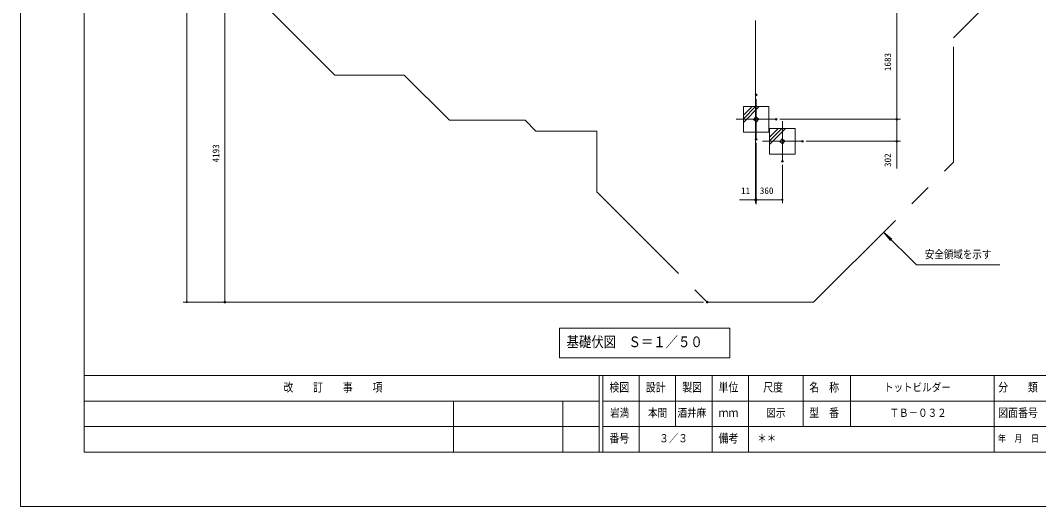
# Model space of a CAD drawing. Units: millimetres on the paper, scale 1:50. Extents: x 0 to 420, y -297 to 594.
# Drawn here: x 0 to 279.7, y -297 to -163.4 of the extents above; entities that cross this region are included whole.
import ezdxf
from ezdxf.enums import TextEntityAlignment as Align

# ---------------------------------------------------------------- set-up
doc = ezdxf.new("R2010")
doc.units = ezdxf.units.MM
doc.header["$PDMODE"] = 32
doc.header["$PDSIZE"] = 0.5
doc.linetypes.add('USER2', pattern=[50.8, 31.75, -6.35, 6.35, -6.35])
doc.linetypes.add('USER3', pattern=[63.5, 31.75, -6.35, 6.35, -6.35, 6.35, -6.35])
doc.layers.add('DEFPOINTS_3', color=7, linetype='Continuous', lineweight=9)
doc.layers.add('LY_1', color=7, linetype='Continuous', lineweight=9)
doc.styles.add('ＭＳ ゴシック', font='')
doc.styles.get('ＭＳ ゴシック').set_extended_font_data('MS Gothic')

# ---------------------------------------------------------------- blocks, each defined once
blk = doc.blocks.new('-000-_DOTSMALL')
at = {"color": 7, "linetype": 'Continuous', "lineweight": 9}
blk.add_circle((0, 0), 0.0625, dxfattribs=at)
blk.add_circle((0, 0), 0.0625, dxfattribs=at)

msp = doc.modelspace()

# ---------------------------------------------------------------- linework, layer by layer
at = {"layer": 'DEFPOINTS_3'}
for p, q in [((0, 0), (0, -297)), ((0, -297), (420, -297))]:
    msp.add_line(p, q, dxfattribs=at)
at = {"layer": 'LY_1'}
for p, q in [((17.5, -15), (17.5, -282)), ((205.616, -187.102), (198.616, -187.102)), ((198.616, -187.102), (198.616, -194.102)), ((205.616, -194.102), (205.616, -187.102)), ((202.054, -189.897), (201.411, -190.664)), ((202.82, -190.54), (202.054, -189.897)), ((201.411, -190.664), (202.177, -191.306)), ((202.177, -191.306), (202.82, -190.54)), ((198.616, -194.102), (205.616, -194.102)), ((212.817, -193.144), (205.817, -193.144)), ((205.817, -193.144), (205.817, -200.144)), ((212.817, -200.144), (212.817, -193.144)), ((209.255, -195.94), (208.612, -196.706)), ((208.612, -196.706), (209.378, -197.349)), ((210.021, -196.582), (209.255, -195.94)), ((209.378, -197.349), (210.021, -196.582)), ((205.817, -200.144), (212.817, -200.144)), ((17.5, -261), (402.5, -261)), ((159, -261), (159, -282)), ((160, -261), (160, -282)), ((170, -261), (170, -275)), ((180, -261), (180, -275)), ((190, -261), (190, -282)), ((200, -261), (200, -275)), ((215, -261), (215, -275)), ((267.5, -261), (267.5, -282)), ((215, -268), (332.5, -268)), ((160, -275), (402.5, -275)), ((200, -275), (200, -282)), ((17.5, -282), (402.5, -282))]:
    msp.add_line(p, q, dxfattribs=at)
at = {"layer": 'LY_1', "lineweight": 18}
for p, q in [((45.691, -240.802), (45.691, -69.899)), ((56.176, -240.802), (56.176, -156.949)), ((240.733, -156.949), (240.733, -190.602)), ((201.9, -163.449), (201.9, -213.679)), ((198.616, -191.446), (202.96, -187.102)), ((198.616, -190.456), (201.97, -187.102)), ((198.616, -189.466), (200.98, -187.102)), ((208.616, -190.602), (241.733, -190.602)), ((240.733, -190.602), (240.733, -196.644)), ((205.817, -197.488), (210.16, -193.144)), ((205.817, -196.498), (209.171, -193.144)), ((205.817, -195.508), (208.181, -193.144)), ((202.116, -197.102), (202.116, -213.879)), ((215.817, -196.644), (241.733, -196.644)), ((240.733, -196.644), (240.733, -204.108)), ((209.317, -203.144), (209.317, -213.679)), ((201.9, -212.679), (197.57, -212.679)), ((202.116, -212.679), (201.9, -212.679)), ((209.317, -212.679), (202.116, -212.679)), ((246.118, -230.616), (237.108, -221.605)), ((237.108, -221.605), (239.406, -223.534)), ((237.108, -221.605), (239.036, -223.903)), ((246.118, -230.616), (269.008, -230.616)), ((55.176, -240.802), (44.691, -240.802)), ((187.647, -240.802), (55.176, -240.802)), ((194.888, -248.006), (148.088, -248.006)), ((148.088, -248.006), (148.088, -256.14)), ((194.888, -256.14), (194.888, -248.006)), ((148.088, -256.14), (194.888, -256.14)), ((228, -261), (228, -275)), ((17.5, -268), (159, -268)), ((119, -268), (119, -282)), ((149, -268), (149, -282)), ((160, -268), (215, -268)), ((17.5, -275), (159, -275)), ((170, -275), (170, -282))]:
    msp.add_line(p, q, dxfattribs=at)
at = {"layer": 'LY_1', "linetype": 'USER3', "lineweight": 18}
for p, q in [((65.018, -157.062), (86.391, -178.435)), ((256.304, -168.195), (265.662, -158.837)), ((256.304, -202.408), (256.304, -168.195)), ((86.391, -178.435), (105.43, -178.435)), ((105.43, -178.435), (117.835, -190.84)), ((117.835, -190.84), (138.619, -190.84)), ((138.619, -190.84), (141.619, -193.84)), ((141.619, -193.84), (158.343, -193.84)), ((158.343, -193.84), (158.343, -210.498)), ((217.911, -240.802), (256.304, -202.408)), ((158.343, -210.498), (188.647, -240.802)), ((188.647, -240.802), (217.911, -240.802))]:
    msp.add_line(p, q, dxfattribs=at)
at = {"layer": 'LY_1', "linetype": 'USER2', "lineweight": 18}
for p, q in [((202.116, -196.102), (202.116, -185.102)), ((196.616, -190.602), (207.616, -190.602)), ((209.317, -202.144), (209.317, -191.144)), ((203.817, -196.644), (214.817, -196.644))]:
    msp.add_line(p, q, dxfattribs=at)
at = {"layer": 'LY_1'}
for p in [(202.116, -183.902), (207.616, -190.602), (240.733, -190.602), (240.733, -190.602), (202.116, -196.102), (214.817, -196.644), (240.733, -196.644), (209.317, -202.144), (201.9, -212.679), (202.116, -212.679), (56.176, -240.802), (188.647, -240.802)]:
    msp.add_point(p, dxfattribs=at)

# ---------------------------------------------------------------- block references
at = {"layer": 'LY_1', "xscale": 2.32, "yscale": 2.32}
for p, rotation in [((240.733, -190.602), 270), ((240.733, -190.602), 90), ((240.733, -196.644), 270), ((201.9, -212.679), 180), ((202.116, -212.679), 180), ((45.691, -240.802), 270), ((56.176, -240.802), 270)]:
    msp.add_blockref('-000-_DOTSMALL', p, dxfattribs=dict(at, rotation=rotation))
for p in [(202.116, -212.679), (209.317, -212.679)]:
    msp.add_blockref('-000-_DOTSMALL', p, dxfattribs=at)

# ---------------------------------------------------------------- texts
at = {"layer": 'LY_1', "style": 'ＭＳ ゴシック'}
for s, p in [('1683', (239.733, -177.347)), ('4193', (55.176, -202.448)), ('302', (239.733, -203.693))]:
    msp.add_text(s, height=1.833, rotation=90, dxfattribs=at).set_placement(p, align=Align.BOTTOM_LEFT)
for s, p in [('11', (197.986, -211.679)), ('360', (203.131, -211.679))]:
    msp.add_text(s, height=1.833, dxfattribs=at).set_placement(p, align=Align.BOTTOM_LEFT)
at = {"layer": 'LY_1', "style": 'ＭＳ ゴシック', "width": 0.85}
for s, height, p in [('安全領域を示す', 2.199, (248.424, -229.466)), ('基礎伏図\u3000Ｓ＝１／５０', 2.933, (150.044, -254.073)), ('改\u3000\u3000訂\u3000\u3000事\u3000\u3000項', 2.346, (72.25, -266.1)), ('検図', 2.346, (161.8, -266.1)), ('設計', 2.346, (171.8, -266.1)), ('製図', 2.346, (181.8, -266.1)), ('単位', 2.346, (191.8, -266.1)), ('尺度', 2.346, (204.05, -266.1)), ('名\u3000称', 2.346, (216.7, -266.1)), ('トットビルダー', 2.199, (237.25, -266)), ('分\u3000\u3000類', 2.346, (268.6, -266.1)), ('岩満', 2.199, (162, -273)), ('本間', 2.199, (172.417, -273)), ('酒井麻', 2.199, (180.5, -273)), ('ｍｍ', 2.346, (191.8, -273.1)), ('図示', 2.199, (204.917, -273)), ('型\u3000番', 2.346, (216.7, -273.1)), ('ＴＢ－０３２', 2.199, (238.75, -273)), ('図面番号', 2.346, (268.6, -273.1)), ('番号', 2.346, (161.8, -280.1)), ('３／３', 2.199, (175.5, -280)), ('備考', 2.346, (191.8, -280.1)), ('＊＊', 2.199, (202.417, -280)), ('年\u3000月\u3000日', 1.906, (268.5, -279.8))]:
    msp.add_text(s, height=height, dxfattribs=at).set_placement(p, align=Align.BOTTOM_LEFT)

doc.saveas('drawing.dxf')
